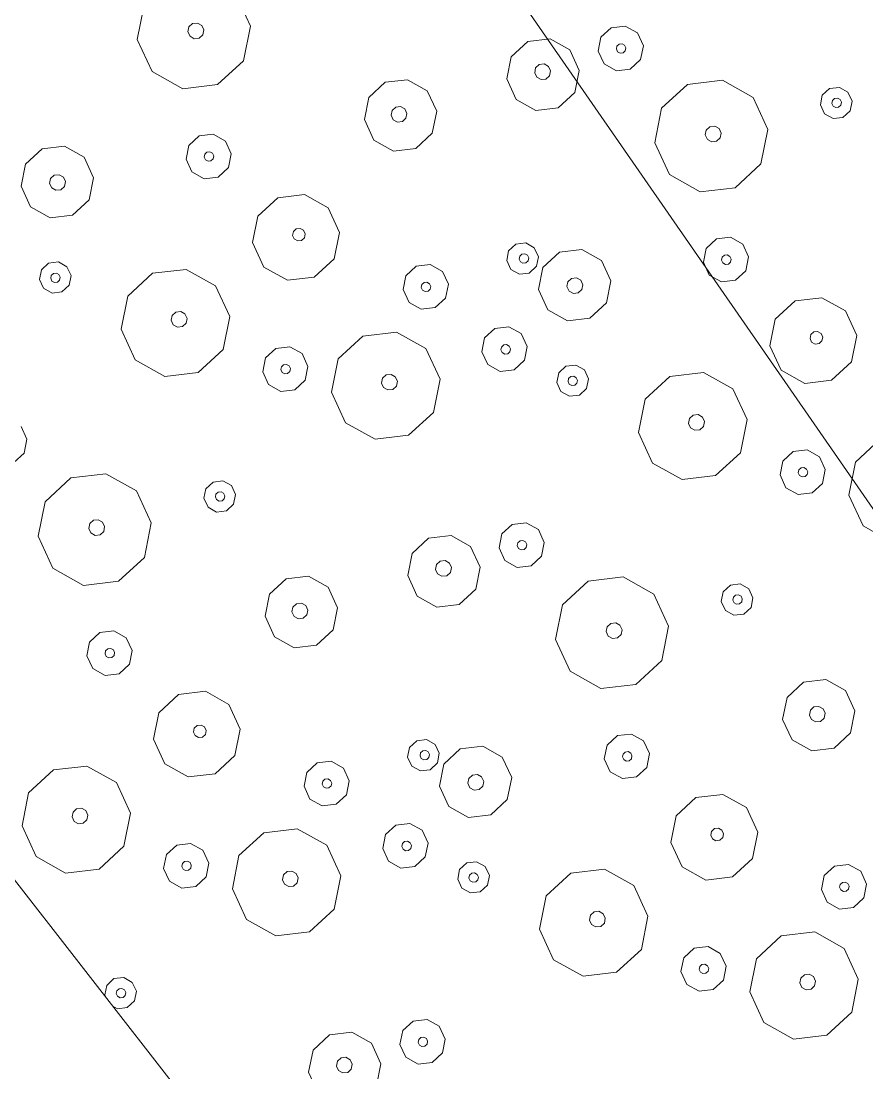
# Model space of a CAD drawing. Header units: metres. Extents: x -2858 to 512, y -1995 to 1252.
# Drawn here: x -484.303 to -481.33, y -126.792 to -123.094 of the extents above; entities that cross this region are included whole.
import ezdxf

# ---------------------------------------------------------------- set-up
doc = ezdxf.new("R2010")
doc.units = ezdxf.units.M
doc.layers.add('Calque commun', color=7, linetype='Continuous')
doc.layers.add('Calque11', color=7, linetype='Continuous')

# ---------------------------------------------------------------- blocks, each defined once
blk = doc.blocks.new('geometrebondepartleger')
at = {"layer": 'Calque11', "color": 7, "linetype": 'Continuous', "lineweight": 9}
blk.add_line((150.3457, 147.4392, 79), (130.1803, 35.9078, 79), dxfattribs=at)
blk = doc.blocks.new('pattern')
at = {"layer": 'Calque commun', "color": 54, "linetype": 'Continuous', "lineweight": 9}
for p, q in [((62.8401, 52.5168), (62.9423, 52.5772)), ((62.9423, 52.5772), (63.0604, 52.5659)), ((63.0604, 52.5659), (63.1494, 52.4874)), ((62.7929, 52.408), (62.8401, 52.5168)), ((63.1494, 52.4874), (63.1752, 52.3716)), ((62.8187, 52.2922), (62.7929, 52.408)), ((62.9382, 52.3938), (62.9451, 52.4096)), ((62.9451, 52.4096), (62.96, 52.4184)), ((62.96, 52.4184), (62.9772, 52.4168)), ((62.9772, 52.4168), (62.9902, 52.4053)), ((62.9902, 52.4053), (62.9939, 52.3885)), ((62.942, 52.3769), (62.9382, 52.3938)), ((62.9549, 52.3654), (62.942, 52.3769)), ((62.9722, 52.3638), (62.9549, 52.3654)), ((62.9871, 52.3726), (62.9722, 52.3638)), ((62.9939, 52.3885), (62.9871, 52.3726)), ((63.1752, 52.3716), (63.128, 52.2627)), ((62.5717, 52.3158), (62.6142, 52.3409)), ((62.6142, 52.3409), (62.6635, 52.3362)), ((62.6635, 52.3362), (62.7005, 52.3035)), ((62.552, 52.2704), (62.5717, 52.3158)), ((62.7005, 52.3035), (62.7113, 52.2553)), ((62.9077, 52.2136), (62.8187, 52.2922)), ((62.5627, 52.2222), (62.552, 52.2704)), ((62.6142, 52.2653), (62.6183, 52.2748)), ((62.6164, 52.2552), (62.6142, 52.2653)), ((62.6242, 52.2483), (62.6164, 52.2552)), ((62.6183, 52.2748), (62.6273, 52.2801)), ((62.6273, 52.2801), (62.6376, 52.2791)), ((62.6376, 52.2791), (62.6454, 52.2723)), ((62.6476, 52.2621), (62.6435, 52.2526)), ((62.6454, 52.2723), (62.6476, 52.2621)), ((62.7113, 52.2553), (62.6916, 52.2099)), ((63.128, 52.2627), (63.0258, 52.2024)), ((62.5998, 52.1895), (62.5627, 52.2222)), ((62.6346, 52.2473), (62.6242, 52.2483)), ((62.6435, 52.2526), (62.6346, 52.2473)), ((62.649, 52.1848), (62.5998, 52.1895)), ((62.6916, 52.2099), (62.649, 52.1848)), ((63.0258, 52.2024), (62.9077, 52.2136)), ((63.116, 52.1408), (63.1585, 52.166)), ((63.1585, 52.166), (63.2078, 52.1613)), ((63.2078, 52.1613), (63.2448, 52.1286)), ((63.0963, 52.0955), (63.116, 52.1408)), ((63.2448, 52.1286), (63.2556, 52.0803)), ((63.1071, 52.0472), (63.0963, 52.0955)), ((63.1585, 52.0903), (63.1626, 52.0999)), ((63.1608, 52.0802), (63.1585, 52.0903)), ((63.1685, 52.0733), (63.1608, 52.0802)), ((63.1626, 52.0999), (63.1716, 52.1051)), ((63.1789, 52.0723), (63.1685, 52.0733)), ((63.1716, 52.1051), (63.1819, 52.1042)), ((63.1878, 52.0776), (63.1789, 52.0723)), ((63.1819, 52.1042), (63.1897, 52.0973)), ((63.1919, 52.0872), (63.1878, 52.0776)), ((63.1897, 52.0973), (63.1919, 52.0872)), ((63.2556, 52.0803), (63.2359, 52.0349)), ((63.1441, 52.0145), (63.1071, 52.0472)), ((63.2359, 52.0349), (63.1933, 52.0098)), ((63.1933, 52.0098), (63.1441, 52.0145)), ((62.691, 51.9088), (62.7728, 51.9571)), ((62.7728, 51.9571), (62.8673, 51.9481)), ((62.8673, 51.9481), (62.9384, 51.8853)), ((62.1454, 51.8792), (62.2135, 51.9194)), ((62.2135, 51.9194), (62.2923, 51.9119)), ((62.2923, 51.9119), (62.3516, 51.8596)), ((62.6533, 51.8217), (62.691, 51.9088)), ((62.9384, 51.8853), (62.9591, 51.7926)), ((62.1139, 51.8066), (62.1454, 51.8792)), ((62.3516, 51.8596), (62.3688, 51.7824)), ((63.1686, 51.8189), (63.2708, 51.8792)), ((63.2708, 51.8792), (63.3889, 51.868)), ((63.3889, 51.868), (63.4778, 51.7894)), ((62.2212, 51.8067), (62.2361, 51.8155)), ((62.2361, 51.8155), (62.2534, 51.8138)), ((62.2534, 51.8138), (62.2663, 51.8024)), ((62.6739, 51.7291), (62.6533, 51.8217)), ((62.7695, 51.8104), (62.775, 51.8231)), ((62.7725, 51.7969), (62.7695, 51.8104)), ((62.775, 51.8231), (62.7869, 51.8301)), ((62.7869, 51.8301), (62.8007, 51.8288)), ((62.8007, 51.8288), (62.8111, 51.8196)), ((62.8111, 51.8196), (62.8141, 51.8061)), ((63.1214, 51.71), (63.1686, 51.8189)), ((62.1311, 51.7294), (62.1139, 51.8066)), ((62.2144, 51.7908), (62.2212, 51.8067)), ((62.2181, 51.7739), (62.2144, 51.7908)), ((62.2311, 51.7624), (62.2181, 51.7739)), ((62.2701, 51.7855), (62.2632, 51.7696)), ((62.2663, 51.8024), (62.2701, 51.7855)), ((62.3688, 51.7824), (62.3373, 51.7098)), ((62.7829, 51.7877), (62.7725, 51.7969)), ((62.7967, 51.7864), (62.7829, 51.7877)), ((62.8086, 51.7934), (62.7967, 51.7864)), ((62.8141, 51.8061), (62.8086, 51.7934)), ((62.9591, 51.7926), (62.9213, 51.7055)), ((63.4778, 51.7894), (63.5036, 51.6736)), ((62.2483, 51.7608), (62.2311, 51.7624)), ((62.2632, 51.7696), (62.2483, 51.7608)), ((62.1904, 51.6771), (62.1311, 51.7294)), ((62.3373, 51.7098), (62.2692, 51.6696)), ((62.7451, 51.6663), (62.6739, 51.7291)), ((62.9213, 51.7055), (62.8396, 51.6573)), ((63.1472, 51.5942), (63.1214, 51.71)), ((63.2667, 51.6958), (63.2735, 51.7117)), ((63.2735, 51.7117), (63.2884, 51.7205)), ((63.2884, 51.7205), (63.3057, 51.7189)), ((63.3057, 51.7189), (63.3186, 51.7074)), ((63.3186, 51.7074), (63.3224, 51.6905)), ((62.2692, 51.6696), (62.1904, 51.6771)), ((62.8396, 51.6573), (62.7451, 51.6663)), ((63.2704, 51.6789), (63.2667, 51.6958)), ((63.2834, 51.6675), (63.2704, 51.6789)), ((63.3006, 51.6658), (63.2834, 51.6675)), ((63.3155, 51.6746), (63.3006, 51.6658)), ((63.3224, 51.6905), (63.3155, 51.6746)), ((63.5036, 51.6736), (63.4564, 51.5648)), ((63.2361, 51.5157), (63.1472, 51.5942)), ((63.9654, 51.576), (64.008, 51.6011)), ((64.008, 51.6011), (64.0572, 51.5964)), ((64.0572, 51.5964), (64.0943, 51.5637)), ((61.6162, 51.5822), (61.642, 51.4664)), ((63.4564, 51.5648), (63.3542, 51.5044)), ((63.9458, 51.5306), (63.9654, 51.576)), ((64.0943, 51.5637), (64.1051, 51.5155)), ((63.3542, 51.5044), (63.2361, 51.5157)), ((63.9565, 51.4824), (63.9458, 51.5306)), ((64.008, 51.5255), (64.0121, 51.535)), ((64.0102, 51.5154), (64.008, 51.5255)), ((64.018, 51.5085), (64.0102, 51.5154)), ((64.0121, 51.535), (64.021, 51.5403)), ((64.021, 51.5403), (64.0314, 51.5393)), ((64.0314, 51.5393), (64.0392, 51.5325)), ((64.0414, 51.5223), (64.0373, 51.5128)), ((64.0392, 51.5325), (64.0414, 51.5223)), ((64.1051, 51.5155), (64.0854, 51.4701)), ((63.9936, 51.4496), (63.9565, 51.4824)), ((64.0284, 51.5075), (64.018, 51.5085)), ((64.0373, 51.5128), (64.0284, 51.5075)), ((64.1805, 51.4656), (64.2486, 51.5058)), ((61.642, 51.4664), (61.5948, 51.3575)), ((62.7192, 51.3962), (62.7389, 51.4415)), ((62.7389, 51.4415), (62.7815, 51.4667)), ((62.7815, 51.4667), (62.8307, 51.462)), ((62.8307, 51.462), (62.8678, 51.4293)), ((64.0428, 51.445), (63.9936, 51.4496)), ((64.0854, 51.4701), (64.0428, 51.445)), ((64.149, 51.393), (64.1805, 51.4656)), ((62.7856, 51.4006), (62.7945, 51.4059)), ((62.7945, 51.4059), (62.8049, 51.4049)), ((62.8049, 51.4049), (62.8126, 51.398)), ((62.8678, 51.4293), (62.8785, 51.381)), ((62.73, 51.3479), (62.7192, 51.3962)), ((62.7814, 51.3911), (62.7856, 51.4006)), ((62.7837, 51.3809), (62.7814, 51.3911)), ((62.7915, 51.3741), (62.7837, 51.3809)), ((62.8018, 51.3731), (62.7915, 51.3741)), ((62.8108, 51.3783), (62.8018, 51.3731)), ((62.8149, 51.3879), (62.8108, 51.3783)), ((62.8126, 51.398), (62.8149, 51.3879)), ((62.8785, 51.381), (62.8589, 51.3356)), ((64.1662, 51.3158), (64.149, 51.393)), ((64.242, 51.3757), (64.2489, 51.3916)), ((64.2458, 51.3588), (64.242, 51.3757)), ((64.2489, 51.3916), (64.2638, 51.4004)), ((64.2638, 51.4004), (64.281, 51.3987)), ((64.281, 51.3987), (64.294, 51.3873)), ((64.2978, 51.3704), (64.2909, 51.3545)), ((64.294, 51.3873), (64.2978, 51.3704)), ((64.4039, 51.3688), (64.3724, 51.2962)), ((61.5948, 51.3575), (61.4926, 51.2972)), ((62.0744, 51.3149), (62.0882, 51.3467)), ((62.0882, 51.3467), (62.118, 51.3643)), ((62.118, 51.3643), (62.1524, 51.361)), ((62.1524, 51.361), (62.1784, 51.3381)), ((62.1784, 51.3381), (62.1859, 51.3043)), ((62.7671, 51.3152), (62.73, 51.3479)), ((62.8589, 51.3356), (62.8163, 51.3105)), ((64.2588, 51.3473), (64.2458, 51.3588)), ((64.276, 51.3457), (64.2588, 51.3473)), ((64.2909, 51.3545), (64.276, 51.3457)), ((61.4926, 51.2972), (61.3745, 51.3084)), ((62.0819, 51.2812), (62.0744, 51.3149)), ((62.1122, 51.3121), (62.1163, 51.3216)), ((62.1144, 51.302), (62.1122, 51.3121)), ((62.1222, 51.2951), (62.1144, 51.302)), ((62.1163, 51.3216), (62.1253, 51.3269)), ((62.1326, 51.2941), (62.1222, 51.2951)), ((62.1253, 51.3269), (62.1356, 51.3259)), ((62.1415, 51.2994), (62.1326, 51.2941)), ((62.1356, 51.3259), (62.1434, 51.319)), ((62.1456, 51.3089), (62.1415, 51.2994)), ((62.1434, 51.319), (62.1456, 51.3089)), ((62.1859, 51.3043), (62.1721, 51.2726)), ((62.8163, 51.3105), (62.7671, 51.3152)), ((63.4195, 51.2762), (63.4332, 51.308)), ((63.4332, 51.308), (63.463, 51.3256)), ((63.463, 51.3256), (63.4975, 51.3223)), ((63.4975, 51.3223), (63.5234, 51.2994)), ((63.5234, 51.2994), (63.531, 51.2656)), ((64.2255, 51.2635), (64.1662, 51.3158)), ((64.3724, 51.2962), (64.3043, 51.256)), ((61.5828, 51.2356), (61.6254, 51.2608)), ((61.6254, 51.2608), (61.6746, 51.2561)), ((61.6746, 51.2561), (61.7117, 51.2234)), ((62.1079, 51.2583), (62.0819, 51.2812)), ((62.1423, 51.255), (62.1079, 51.2583)), ((62.1721, 51.2726), (62.1423, 51.255)), ((63.427, 51.2424), (63.4195, 51.2762)), ((63.4589, 51.2735), (63.463, 51.283)), ((63.4612, 51.2633), (63.4589, 51.2735)), ((63.4689, 51.2565), (63.4612, 51.2633)), ((63.463, 51.283), (63.472, 51.2883)), ((63.4793, 51.2555), (63.4689, 51.2565)), ((63.472, 51.2883), (63.4823, 51.2873)), ((63.4882, 51.2607), (63.4793, 51.2555)), ((63.4823, 51.2873), (63.4901, 51.2804)), ((63.4924, 51.2703), (63.4882, 51.2607)), ((63.4901, 51.2804), (63.4924, 51.2703)), ((63.531, 51.2656), (63.5172, 51.2338)), ((64.3043, 51.256), (64.2255, 51.2635)), ((61.5631, 51.1903), (61.5828, 51.2356)), ((61.7117, 51.2234), (61.7224, 51.1751)), ((62.3599, 51.1924), (62.4663, 51.2552)), ((62.4663, 51.2552), (62.5894, 51.2435)), ((62.5894, 51.2435), (62.682, 51.1617)), ((63.4529, 51.2195), (63.427, 51.2424)), ((63.4874, 51.2162), (63.4529, 51.2195)), ((63.5172, 51.2338), (63.4874, 51.2162)), ((61.5739, 51.142), (61.5631, 51.1903)), ((61.6253, 51.1852), (61.6295, 51.1947)), ((61.6276, 51.175), (61.6253, 51.1852)), ((61.6295, 51.1947), (61.6384, 51.2)), ((61.6384, 51.2), (61.6487, 51.199)), ((61.6487, 51.199), (61.6565, 51.1921)), ((61.6588, 51.182), (61.6546, 51.1724)), ((61.6565, 51.1921), (61.6588, 51.182)), ((62.3107, 51.0789), (62.3599, 51.1924)), ((61.6354, 51.1681), (61.6276, 51.175)), ((61.6457, 51.1672), (61.6354, 51.1681)), ((61.6546, 51.1724), (61.6457, 51.1672)), ((61.7224, 51.1751), (61.7027, 51.1297)), ((62.682, 51.1617), (62.7089, 51.041)), ((63.1245, 51.1369), (63.1926, 51.1771)), ((63.1926, 51.1771), (63.2714, 51.1696)), ((63.2714, 51.1696), (63.3307, 51.1173)), ((61.6109, 51.1093), (61.5739, 51.142)), ((61.6602, 51.1046), (61.6109, 51.1093)), ((61.7027, 51.1297), (61.6602, 51.1046)), ((63.093, 51.0643), (63.1245, 51.1369)), ((63.3307, 51.1173), (63.3479, 51.0401)), ((62.3376, 50.9583), (62.3107, 51.0789)), ((62.4719, 51.0632), (62.4788, 51.0791)), ((62.4788, 51.0791), (62.4937, 51.0879)), ((62.4937, 51.0879), (62.5109, 51.0863)), ((62.5109, 51.0863), (62.5239, 51.0748)), ((62.5239, 51.0748), (62.5277, 51.0579)), ((63.1933, 51.0567), (63.2002, 51.0725)), ((63.2002, 51.0725), (63.2151, 51.0813)), ((63.2151, 51.0813), (63.2323, 51.0797)), ((63.2323, 51.0797), (63.2453, 51.0682)), ((63.4726, 51.0259), (63.4922, 51.0713)), ((63.4922, 51.0713), (63.5348, 51.0964)), ((63.5348, 51.0964), (63.584, 51.0917)), ((63.584, 51.0917), (63.6211, 51.059)), ((61.1579, 51.0036), (61.2396, 51.0519)), ((61.2396, 51.0519), (61.3341, 51.0429)), ((61.3341, 51.0429), (61.4053, 50.9801)), ((62.4757, 51.0463), (62.4719, 51.0632)), ((62.4887, 51.0349), (62.4757, 51.0463)), ((62.5059, 51.0332), (62.4887, 51.0349)), ((62.5208, 51.042), (62.5059, 51.0332)), ((62.5277, 51.0579), (62.5208, 51.042)), ((62.7089, 51.041), (62.6597, 50.9276)), ((63.1102, 50.9871), (63.093, 51.0643)), ((63.197, 51.0398), (63.1933, 51.0567)), ((63.21, 51.0283), (63.197, 51.0398)), ((63.2421, 51.0355), (63.2272, 51.0267)), ((63.249, 51.0513), (63.2421, 51.0355)), ((63.2453, 51.0682), (63.249, 51.0513)), ((63.3479, 51.0401), (63.3164, 50.9675)), ((63.5376, 51.0333), (63.5465, 51.0385)), ((63.5465, 51.0385), (63.5569, 51.0375)), ((63.5569, 51.0375), (63.5647, 51.0307)), ((63.6211, 51.059), (63.6318, 51.0107)), ((61.1201, 50.9165), (61.1579, 51.0036)), ((63.2272, 51.0267), (63.21, 51.0283)), ((63.4833, 50.9777), (63.4726, 51.0259)), ((63.5335, 51.0237), (63.5376, 51.0333)), ((63.5357, 51.0136), (63.5335, 51.0237)), ((63.5435, 51.0067), (63.5357, 51.0136)), ((63.5538, 51.0057), (63.5435, 51.0067)), ((63.5628, 51.011), (63.5538, 51.0057)), ((63.5669, 51.0205), (63.5628, 51.011)), ((63.5647, 51.0307), (63.5669, 51.0205)), ((63.6318, 51.0107), (63.6122, 50.9654)), ((61.4053, 50.9801), (61.4259, 50.8874)), ((61.6354, 50.9137), (61.7376, 50.974)), ((61.7376, 50.974), (61.8557, 50.9628)), ((61.8557, 50.9628), (61.9447, 50.8842)), ((63.1695, 50.9348), (63.1102, 50.9871)), ((63.3164, 50.9675), (63.2483, 50.9273)), ((63.5204, 50.9449), (63.4833, 50.9777)), ((63.6122, 50.9654), (63.5696, 50.9402)), ((63.7826, 50.9205), (63.8848, 50.9808)), ((63.8848, 50.9808), (64.0029, 50.9696)), ((64.0029, 50.9696), (64.0919, 50.891)), ((61.2418, 50.9179), (61.2538, 50.9249)), ((61.2538, 50.9249), (61.2675, 50.9236)), ((61.2675, 50.9236), (61.2779, 50.9144)), ((62.4302, 50.8765), (62.3376, 50.9583)), ((62.6597, 50.9276), (62.5533, 50.8648)), ((63.2483, 50.9273), (63.1695, 50.9348)), ((63.5696, 50.9402), (63.5204, 50.9449)), ((61.1407, 50.8239), (61.1201, 50.9165)), ((61.2363, 50.9052), (61.2418, 50.9179)), ((61.2393, 50.8917), (61.2363, 50.9052)), ((61.2497, 50.8825), (61.2393, 50.8917)), ((61.2754, 50.8882), (61.2635, 50.8812)), ((61.2809, 50.9009), (61.2754, 50.8882)), ((61.2779, 50.9144), (61.2809, 50.9009)), ((61.4259, 50.8874), (61.3881, 50.8003)), ((61.5882, 50.8048), (61.6354, 50.9137)), ((63.2171, 50.8587), (63.2308, 50.8904)), ((63.2308, 50.8904), (63.2606, 50.908)), ((63.2606, 50.908), (63.2951, 50.9048)), ((63.2951, 50.9048), (63.321, 50.8819)), ((63.7354, 50.8116), (63.7826, 50.9205)), ((64.0919, 50.891), (64.1177, 50.7752)), ((61.2635, 50.8812), (61.2497, 50.8825)), ((61.9447, 50.8842), (61.9705, 50.7684)), ((62.5533, 50.8648), (62.4302, 50.8765)), ((63.2246, 50.8249), (63.2171, 50.8587)), ((63.2527, 50.8583), (63.2568, 50.8678)), ((63.255, 50.8482), (63.2527, 50.8583)), ((63.2568, 50.8678), (63.2658, 50.8731)), ((63.2658, 50.8731), (63.2761, 50.8721)), ((63.2761, 50.8721), (63.2839, 50.8653)), ((63.2862, 50.8551), (63.282, 50.8456)), ((63.2839, 50.8653), (63.2862, 50.8551)), ((63.321, 50.8819), (63.3286, 50.8481)), ((61.2119, 50.7611), (61.1407, 50.8239)), ((61.7404, 50.8065), (61.7553, 50.8153)), ((61.7553, 50.8153), (61.7725, 50.8137)), ((61.7725, 50.8137), (61.7855, 50.8022)), ((63.2505, 50.802), (63.2246, 50.8249)), ((63.2628, 50.8413), (63.255, 50.8482)), ((63.2731, 50.8403), (63.2628, 50.8413)), ((63.282, 50.8456), (63.2731, 50.8403)), ((63.3148, 50.8163), (63.285, 50.7987)), ((63.3286, 50.8481), (63.3148, 50.8163)), ((63.7612, 50.6958), (63.7354, 50.8116)), ((63.8807, 50.7974), (63.8876, 50.8133)), ((63.8876, 50.8133), (63.9025, 50.8221)), ((63.9025, 50.8221), (63.9197, 50.8204)), ((63.9197, 50.8204), (63.9327, 50.809)), ((61.3881, 50.8003), (61.3064, 50.7521)), ((61.614, 50.689), (61.5882, 50.8048)), ((61.7335, 50.7906), (61.7404, 50.8065)), ((61.7372, 50.7737), (61.7335, 50.7906)), ((61.7892, 50.7853), (61.7823, 50.7694)), ((61.7855, 50.8022), (61.7892, 50.7853)), ((63.285, 50.7987), (63.2505, 50.802)), ((63.8845, 50.7805), (63.8807, 50.7974)), ((63.8974, 50.7691), (63.8845, 50.7805)), ((63.9296, 50.7762), (63.9147, 50.7674)), ((63.9364, 50.7921), (63.9296, 50.7762)), ((63.9327, 50.809), (63.9364, 50.7921)), ((64.1177, 50.7752), (64.0705, 50.6663)), ((61.3064, 50.7521), (61.2119, 50.7611)), ((61.7502, 50.7623), (61.7372, 50.7737)), ((61.7674, 50.7606), (61.7502, 50.7623)), ((61.7823, 50.7694), (61.7674, 50.7606)), ((61.9705, 50.7684), (61.9233, 50.6596)), ((63.5142, 50.7194), (63.5567, 50.7446)), ((63.5567, 50.7446), (63.6059, 50.7399)), ((63.6059, 50.7399), (63.643, 50.7072)), ((63.9147, 50.7674), (63.8974, 50.7691)), ((63.4945, 50.6741), (63.5142, 50.7194)), ((63.643, 50.7072), (63.6538, 50.6589)), ((61.7029, 50.6105), (61.614, 50.689)), ((62.4126, 50.6254), (62.4323, 50.6708)), ((62.4323, 50.6708), (62.4748, 50.6959)), ((62.4748, 50.6959), (62.5241, 50.6912)), ((62.5241, 50.6912), (62.5611, 50.6585)), ((63.5052, 50.6258), (63.4945, 50.6741)), ((63.5567, 50.669), (63.5608, 50.6785)), ((63.5589, 50.6588), (63.5567, 50.669)), ((63.5608, 50.6785), (63.5698, 50.6838)), ((63.5698, 50.6838), (63.5801, 50.6828)), ((63.5801, 50.6828), (63.5879, 50.6759)), ((63.5901, 50.6658), (63.586, 50.6562)), ((63.5879, 50.6759), (63.5901, 50.6658)), ((63.8502, 50.6173), (63.7612, 50.6958)), ((64.0705, 50.6663), (63.9683, 50.606)), ((64.5638, 50.6555), (64.5937, 50.6731)), ((64.5937, 50.6731), (64.6281, 50.6698)), ((64.6281, 50.6698), (64.6541, 50.6469)), ((61.9233, 50.6596), (61.8211, 50.5992)), ((62.4748, 50.6203), (62.4789, 50.6298)), ((62.4789, 50.6298), (62.4879, 50.6351)), ((62.4879, 50.6351), (62.4982, 50.6341)), ((62.4982, 50.6341), (62.506, 50.6273)), ((62.506, 50.6273), (62.5082, 50.6171)), ((62.5611, 50.6585), (62.5719, 50.6103)), ((63.5667, 50.6519), (63.5589, 50.6588)), ((63.5771, 50.651), (63.5667, 50.6519)), ((63.586, 50.6562), (63.5771, 50.651)), ((63.6538, 50.6589), (63.6341, 50.6135)), ((64.5501, 50.6238), (64.5638, 50.6555)), ((64.5879, 50.6209), (64.592, 50.6305)), ((64.592, 50.6305), (64.6009, 50.6357)), ((64.6009, 50.6357), (64.6113, 50.6348)), ((64.6113, 50.6348), (64.619, 50.6279)), ((64.619, 50.6279), (64.6213, 50.6177)), ((64.6541, 50.6469), (64.6582, 50.6284)), ((61.8211, 50.5992), (61.7029, 50.6105)), ((62.4234, 50.5772), (62.4126, 50.6254)), ((62.4771, 50.6102), (62.4748, 50.6203)), ((62.4848, 50.6033), (62.4771, 50.6102)), ((62.4952, 50.6023), (62.4848, 50.6033)), ((62.5041, 50.6076), (62.4952, 50.6023)), ((62.5082, 50.6171), (62.5041, 50.6076)), ((62.5719, 50.6103), (62.5522, 50.5649)), ((62.6473, 50.5604), (62.7154, 50.6006)), ((62.7154, 50.6006), (62.7942, 50.5931)), ((62.7942, 50.5931), (62.8535, 50.5408)), ((63.5423, 50.5931), (63.5052, 50.6258)), ((63.5915, 50.5884), (63.5423, 50.5931)), ((63.6341, 50.6135), (63.5915, 50.5884)), ((63.9683, 50.606), (63.8502, 50.6173)), ((64.5576, 50.59), (64.5501, 50.6238)), ((64.5835, 50.5671), (64.5576, 50.59)), ((64.5901, 50.6108), (64.5879, 50.6209)), ((64.5979, 50.6039), (64.5901, 50.6108)), ((64.6082, 50.6029), (64.5979, 50.6039)), ((64.6172, 50.6082), (64.6082, 50.6029)), ((64.6213, 50.6177), (64.6172, 50.6082)), ((61.2057, 50.5363), (61.2483, 50.5615)), ((61.2483, 50.5615), (61.2975, 50.5568)), ((61.2975, 50.5568), (61.3346, 50.5241)), ((62.4604, 50.5444), (62.4234, 50.5772)), ((62.5522, 50.5649), (62.5096, 50.5398)), ((62.6159, 50.4879), (62.6473, 50.5604)), ((64.0585, 50.5445), (64.101, 50.5696)), ((64.101, 50.5696), (64.1503, 50.5649)), ((64.1503, 50.5649), (64.1873, 50.5322)), ((64.618, 50.5638), (64.5835, 50.5671)), ((64.6478, 50.5814), (64.618, 50.5638)), ((64.6511, 50.5889), (64.6478, 50.5814)), ((61.1861, 50.491), (61.2057, 50.5363)), ((61.3346, 50.5241), (61.3454, 50.4758)), ((62.5096, 50.5398), (62.4604, 50.5444)), ((62.8535, 50.5408), (62.8707, 50.4636)), ((64.0388, 50.4991), (64.0585, 50.5445)), ((64.1873, 50.5322), (64.1981, 50.4839)), ((61.1968, 50.4427), (61.1861, 50.491)), ((61.2483, 50.4859), (61.2524, 50.4954)), ((61.2505, 50.4757), (61.2483, 50.4859)), ((61.2524, 50.4954), (61.2613, 50.5007)), ((61.2613, 50.5007), (61.2717, 50.4997)), ((61.2717, 50.4997), (61.2795, 50.4928)), ((61.2817, 50.4827), (61.2776, 50.4731)), ((61.2795, 50.4928), (61.2817, 50.4827)), ((62.6331, 50.4106), (62.6159, 50.4879)), ((62.7088, 50.4705), (62.7157, 50.4864)), ((62.7157, 50.4864), (62.7306, 50.4952)), ((62.7306, 50.4952), (62.7479, 50.4935)), ((62.7479, 50.4935), (62.7608, 50.4821)), ((62.7608, 50.4821), (62.7646, 50.4652)), ((64.0496, 50.4508), (64.0388, 50.4991)), ((64.101, 50.494), (64.1051, 50.5035)), ((64.1033, 50.4839), (64.101, 50.494)), ((64.111, 50.477), (64.1033, 50.4839)), ((64.1051, 50.5035), (64.1141, 50.5088)), ((64.1141, 50.5088), (64.1244, 50.5078)), ((64.1303, 50.4813), (64.1214, 50.476)), ((64.1244, 50.5078), (64.1322, 50.5009)), ((64.1344, 50.4908), (64.1303, 50.4813)), ((64.1322, 50.5009), (64.1344, 50.4908)), ((64.1981, 50.4839), (64.1784, 50.4386)), ((60.555, 50.4415), (60.5848, 50.4591)), ((60.5848, 50.4591), (60.6193, 50.4558)), ((60.6193, 50.4558), (60.6452, 50.4329)), ((61.2339, 50.41), (61.1968, 50.4427)), ((61.2583, 50.4689), (61.2505, 50.4757)), ((61.2686, 50.4679), (61.2583, 50.4689)), ((61.2776, 50.4731), (61.2686, 50.4679)), ((61.3454, 50.4758), (61.3257, 50.4304)), ((62.7126, 50.4536), (62.7088, 50.4705)), ((62.7256, 50.4421), (62.7126, 50.4536)), ((62.7428, 50.4405), (62.7256, 50.4421)), ((62.7577, 50.4493), (62.7428, 50.4405)), ((62.7646, 50.4652), (62.7577, 50.4493)), ((62.8707, 50.4636), (62.8392, 50.391)), ((64.0866, 50.4181), (64.0496, 50.4508)), ((64.1214, 50.476), (64.111, 50.477)), ((60.5412, 50.4098), (60.555, 50.4415)), ((60.5488, 50.376), (60.5412, 50.4098)), ((60.579, 50.4069), (60.5831, 50.4164)), ((60.5813, 50.3968), (60.579, 50.4069)), ((60.5831, 50.4164), (60.5921, 50.4217)), ((60.5921, 50.4217), (60.6024, 50.4207)), ((60.6024, 50.4207), (60.6102, 50.4138)), ((60.6102, 50.4138), (60.6125, 50.4037)), ((60.6452, 50.4329), (60.6527, 50.3991)), ((61.2831, 50.4053), (61.2339, 50.41)), ((61.3257, 50.4304), (61.2831, 50.4053)), ((61.9001, 50.4028), (61.9299, 50.4204)), ((61.9299, 50.4204), (61.9643, 50.4171)), ((61.9643, 50.4171), (61.9903, 50.3942)), ((62.6924, 50.3583), (62.6331, 50.4106)), ((64.1358, 50.4134), (64.0866, 50.4181)), ((64.1784, 50.4386), (64.1358, 50.4134)), ((60.5747, 50.3531), (60.5488, 50.376)), ((60.589, 50.3899), (60.5813, 50.3968)), ((60.5994, 50.3889), (60.589, 50.3899)), ((60.6083, 50.3942), (60.5994, 50.3889)), ((60.6125, 50.4037), (60.6083, 50.3942)), ((60.6527, 50.3991), (60.639, 50.3674)), ((61.8863, 50.371), (61.9001, 50.4028)), ((61.8938, 50.3372), (61.8863, 50.371)), ((61.9257, 50.3683), (61.9299, 50.3778)), ((61.928, 50.3581), (61.9257, 50.3683)), ((61.9299, 50.3778), (61.9388, 50.3831)), ((61.9388, 50.3831), (61.9491, 50.3821)), ((61.9491, 50.3821), (61.9569, 50.3752)), ((61.9569, 50.3752), (61.9592, 50.3651)), ((61.9903, 50.3942), (61.9978, 50.3604)), ((62.8392, 50.391), (62.7711, 50.3508)), ((60.6092, 50.3498), (60.5747, 50.3531)), ((60.639, 50.3674), (60.6092, 50.3498)), ((60.8267, 50.2872), (60.9331, 50.35)), ((60.9331, 50.35), (61.0562, 50.3383)), ((61.0562, 50.3383), (61.1489, 50.2565)), ((61.9198, 50.3143), (61.8938, 50.3372)), ((61.9358, 50.3513), (61.928, 50.3581)), ((61.9461, 50.3503), (61.9358, 50.3513)), ((61.9551, 50.3556), (61.9461, 50.3503)), ((61.9592, 50.3651), (61.9551, 50.3556)), ((61.9978, 50.3604), (61.984, 50.3286)), ((62.7711, 50.3508), (62.6924, 50.3583)), ((63.6335, 50.3125), (63.7153, 50.3607)), ((63.7153, 50.3607), (63.8098, 50.3517)), ((63.8098, 50.3517), (63.8809, 50.2889)), ((61.9542, 50.311), (61.9198, 50.3143)), ((61.984, 50.3286), (61.9542, 50.311)), ((63.0879, 50.2829), (63.156, 50.3231)), ((63.156, 50.3231), (63.2348, 50.3156)), ((63.2348, 50.3156), (63.2941, 50.2632)), ((63.5958, 50.2254), (63.6335, 50.3125)), ((60.7775, 50.1738), (60.8267, 50.2872)), ((61.5913, 50.2317), (61.6595, 50.2719)), ((61.6595, 50.2719), (61.7382, 50.2644)), ((61.7382, 50.2644), (61.7975, 50.2121)), ((63.0564, 50.2103), (63.0879, 50.2829)), ((63.2941, 50.2632), (63.3113, 50.186)), ((63.8809, 50.2889), (63.9016, 50.1963)), ((64.1111, 50.2225), (64.2133, 50.2829)), ((64.2133, 50.2829), (64.3314, 50.2716)), ((64.3314, 50.2716), (64.4203, 50.1931)), ((61.1489, 50.2565), (61.1757, 50.1358)), ((61.5599, 50.1591), (61.5913, 50.2317)), ((63.6164, 50.1327), (63.5958, 50.2254)), ((63.712, 50.214), (63.7175, 50.2267)), ((63.7175, 50.2267), (63.7294, 50.2338)), ((63.7294, 50.2338), (63.7432, 50.2324)), ((63.7432, 50.2324), (63.7536, 50.2233)), ((63.7536, 50.2233), (63.7566, 50.2098)), ((64.0639, 50.1137), (64.1111, 50.2225)), ((61.7975, 50.2121), (61.8147, 50.1349)), ((61.9591, 50.1661), (62.0016, 50.1912)), ((62.0016, 50.1912), (62.0508, 50.1865)), ((62.0508, 50.1865), (62.0879, 50.1538)), ((63.0736, 50.1331), (63.0564, 50.2103)), ((63.1569, 50.1944), (63.1637, 50.2103)), ((63.1606, 50.1775), (63.1569, 50.1944)), ((63.1637, 50.2103), (63.1786, 50.2191)), ((63.1786, 50.2191), (63.1959, 50.2175)), ((63.1959, 50.2175), (63.2088, 50.206)), ((63.2126, 50.1891), (63.2057, 50.1732)), ((63.2088, 50.206), (63.2126, 50.1891)), ((63.3113, 50.186), (63.2798, 50.1134)), ((63.715, 50.2005), (63.712, 50.214)), ((63.7254, 50.1913), (63.715, 50.2005)), ((63.7392, 50.19), (63.7254, 50.1913)), ((63.7511, 50.1971), (63.7392, 50.19)), ((63.7566, 50.2098), (63.7511, 50.1971)), ((63.9016, 50.1963), (63.8638, 50.1092)), ((64.4203, 50.1931), (64.4461, 50.0773)), ((60.8044, 50.0531), (60.7775, 50.1738)), ((60.9387, 50.158), (60.9456, 50.1739)), ((60.9425, 50.1411), (60.9387, 50.158)), ((60.9456, 50.1739), (60.9605, 50.1827)), ((60.9605, 50.1827), (60.9778, 50.1811)), ((60.9778, 50.1811), (60.9907, 50.1696)), ((60.9945, 50.1527), (60.9876, 50.1368)), ((60.9907, 50.1696), (60.9945, 50.1527)), ((61.5771, 50.0819), (61.5599, 50.1591)), ((61.6601, 50.1515), (61.667, 50.1673)), ((61.6639, 50.1346), (61.6601, 50.1515)), ((61.667, 50.1673), (61.6819, 50.1761)), ((61.6819, 50.1761), (61.6991, 50.1745)), ((61.6991, 50.1745), (61.7121, 50.163)), ((61.7158, 50.1462), (61.709, 50.1303)), ((61.7121, 50.163), (61.7158, 50.1462)), ((61.9394, 50.1207), (61.9591, 50.1661)), ((62.0879, 50.1538), (62.0987, 50.1056)), ((63.1736, 50.1661), (63.1606, 50.1775)), ((63.1908, 50.1644), (63.1736, 50.1661)), ((63.2057, 50.1732), (63.1908, 50.1644)), ((60.9555, 50.1297), (60.9425, 50.1411)), ((60.9727, 50.128), (60.9555, 50.1297)), ((60.9876, 50.1368), (60.9727, 50.128)), ((61.1757, 50.1358), (61.1266, 50.0224)), ((61.6768, 50.1231), (61.6639, 50.1346)), ((61.6941, 50.1215), (61.6768, 50.1231)), ((61.709, 50.1303), (61.6941, 50.1215)), ((61.8147, 50.1349), (61.7832, 50.0623)), ((61.9501, 50.0725), (61.9394, 50.1207)), ((62.0003, 50.1185), (62.0044, 50.1281)), ((62.0025, 50.1084), (62.0003, 50.1185)), ((62.0044, 50.1281), (62.0134, 50.1333)), ((62.0134, 50.1333), (62.0237, 50.1323)), ((62.0237, 50.1323), (62.0315, 50.1255)), ((62.0337, 50.1153), (62.0296, 50.1058)), ((62.0315, 50.1255), (62.0337, 50.1153)), ((63.1329, 50.0807), (63.0736, 50.1331)), ((63.2798, 50.1134), (63.2117, 50.0732)), ((63.6876, 50.0699), (63.6164, 50.1327)), ((63.8638, 50.1092), (63.7821, 50.0609)), ((64.0897, 49.9979), (64.0639, 50.1137)), ((64.2092, 50.0995), (64.216, 50.1153)), ((64.216, 50.1153), (64.2309, 50.1241)), ((64.2309, 50.1241), (64.2482, 50.1225)), ((64.2482, 50.1225), (64.2611, 50.111)), ((64.2611, 50.111), (64.2649, 50.0942)), ((61.6364, 50.0296), (61.5771, 50.0819)), ((61.9872, 50.0397), (61.9501, 50.0725)), ((62.0103, 50.1015), (62.0025, 50.1084)), ((62.0207, 50.1005), (62.0103, 50.1015)), ((62.0296, 50.1058), (62.0207, 50.1005)), ((62.0987, 50.1056), (62.079, 50.0602)), ((62.2494, 50.0153), (62.3516, 50.0756)), ((62.3516, 50.0756), (62.4698, 50.0644)), ((63.2117, 50.0732), (63.1329, 50.0807)), ((64.2129, 50.0826), (64.2092, 50.0995)), ((64.2259, 50.0711), (64.2129, 50.0826)), ((64.258, 50.0783), (64.2431, 50.0695)), ((64.2649, 50.0942), (64.258, 50.0783)), ((64.4461, 50.0773), (64.3989, 49.9684)), ((60.8971, 49.9713), (60.8044, 50.0531)), ((61.7832, 50.0623), (61.7151, 50.0221)), ((62.0364, 50.035), (61.9872, 50.0397)), ((62.079, 50.0602), (62.0364, 50.035)), ((62.4698, 50.0644), (62.5587, 49.9858)), ((63.7821, 50.0609), (63.6876, 50.0699)), ((64.2431, 50.0695), (64.2259, 50.0711)), ((61.1266, 50.0224), (61.0201, 49.9596)), ((61.7151, 50.0221), (61.6364, 50.0296)), ((61.6977, 49.9853), (61.7275, 50.0028)), ((61.7275, 50.0028), (61.7619, 49.9996)), ((61.7619, 49.9996), (61.7879, 49.9767)), ((62.2022, 49.9064), (62.2494, 50.0153)), ((61.0201, 49.9596), (60.8971, 49.9713)), ((61.6839, 49.9535), (61.6977, 49.9853)), ((61.7195, 49.9531), (61.7237, 49.9627)), ((61.7237, 49.9627), (61.7326, 49.9679)), ((61.7326, 49.9679), (61.743, 49.9669)), ((61.743, 49.9669), (61.7507, 49.9601)), ((61.7879, 49.9767), (61.7954, 49.9429)), ((62.5587, 49.9858), (62.5845, 49.87)), ((64.1786, 49.9193), (64.0897, 49.9979)), ((64.3989, 49.9684), (64.2967, 49.9081)), ((61.6914, 49.9197), (61.6839, 49.9535)), ((61.7218, 49.943), (61.7195, 49.9531)), ((61.7296, 49.9361), (61.7218, 49.943)), ((61.7399, 49.9351), (61.7296, 49.9361)), ((61.7489, 49.9404), (61.7399, 49.9351)), ((61.753, 49.9499), (61.7489, 49.9404)), ((61.7507, 49.9601), (61.753, 49.9499)), ((61.7954, 49.9429), (61.7816, 49.9111)), ((61.7174, 49.8968), (61.6914, 49.9197)), ((61.7518, 49.8935), (61.7174, 49.8968)), ((61.7816, 49.9111), (61.7518, 49.8935)), ((62.228, 49.7906), (62.2022, 49.9064)), ((62.3475, 49.8922), (62.3544, 49.9081)), ((62.3513, 49.8753), (62.3475, 49.8922)), ((62.3544, 49.9081), (62.3693, 49.9169)), ((62.3693, 49.9169), (62.3865, 49.9152)), ((62.3865, 49.9152), (62.3995, 49.9038)), ((62.3995, 49.9038), (62.4033, 49.8869)), ((64.2967, 49.9081), (64.1786, 49.9193)), ((62.3643, 49.8639), (62.3513, 49.8753)), ((62.3815, 49.8622), (62.3643, 49.8639)), ((62.3964, 49.871), (62.3815, 49.8622)), ((62.4033, 49.8869), (62.3964, 49.871)), ((62.5845, 49.87), (62.5373, 49.7611)), ((63.6814, 49.8452), (63.724, 49.8703)), ((63.724, 49.8703), (63.7732, 49.8656)), ((63.7732, 49.8656), (63.8103, 49.8329)), ((61.9613, 49.7689), (61.981, 49.8142)), ((61.981, 49.8142), (62.0236, 49.8394)), ((62.0236, 49.8394), (62.0728, 49.8347)), ((62.0728, 49.8347), (62.1098, 49.802)), ((63.6617, 49.7998), (63.6814, 49.8452)), ((63.8103, 49.8329), (63.821, 49.7846)), ((60.8991, 49.7656), (60.9417, 49.7907)), ((60.9417, 49.7907), (60.9909, 49.786)), ((60.9909, 49.786), (61.028, 49.7533)), ((62.0276, 49.7733), (62.0366, 49.7786)), ((62.0366, 49.7786), (62.0469, 49.7776)), ((62.0469, 49.7776), (62.0547, 49.7707)), ((62.1098, 49.802), (62.1206, 49.7537)), ((62.317, 49.7121), (62.228, 49.7906)), ((63.6725, 49.7516), (63.6617, 49.7998)), ((63.7239, 49.7947), (63.7281, 49.8042)), ((63.7262, 49.7846), (63.7239, 49.7947)), ((63.734, 49.7777), (63.7262, 49.7846)), ((63.7281, 49.8042), (63.737, 49.8095)), ((63.7443, 49.7767), (63.734, 49.7777)), ((63.737, 49.8095), (63.7473, 49.8085)), ((63.7533, 49.782), (63.7443, 49.7767)), ((63.7473, 49.8085), (63.7551, 49.8016)), ((63.7574, 49.7915), (63.7533, 49.782)), ((63.7551, 49.8016), (63.7574, 49.7915)), ((63.821, 49.7846), (63.8014, 49.7393)), ((60.8794, 49.7202), (60.8991, 49.7656)), ((61.028, 49.7533), (61.0387, 49.7051)), ((61.9721, 49.7206), (61.9613, 49.7689)), ((62.0235, 49.7638), (62.0276, 49.7733)), ((62.0258, 49.7536), (62.0235, 49.7638)), ((62.0335, 49.7468), (62.0258, 49.7536)), ((62.0439, 49.7458), (62.0335, 49.7468)), ((62.0528, 49.751), (62.0439, 49.7458)), ((62.057, 49.7606), (62.0528, 49.751)), ((62.0547, 49.7707), (62.057, 49.7606)), ((62.1206, 49.7537), (62.1009, 49.7083)), ((62.5373, 49.7611), (62.4351, 49.7008)), ((63.0169, 49.7186), (63.0307, 49.7503)), ((63.0307, 49.7503), (63.0605, 49.7679)), ((63.0605, 49.7679), (63.0949, 49.7646)), ((63.0949, 49.7646), (63.1209, 49.7417)), ((63.1209, 49.7417), (63.1284, 49.708)), ((63.7096, 49.7188), (63.6725, 49.7516)), ((63.8014, 49.7393), (63.7588, 49.7141)), ((60.8902, 49.672), (60.8794, 49.7202)), ((60.9416, 49.7151), (60.9458, 49.7246)), ((60.9439, 49.705), (60.9416, 49.7151)), ((60.9517, 49.6981), (60.9439, 49.705)), ((60.9458, 49.7246), (60.9547, 49.7299)), ((60.9547, 49.7299), (60.965, 49.7289)), ((60.9709, 49.7024), (60.962, 49.6971)), ((60.965, 49.7289), (60.9728, 49.7221)), ((60.9751, 49.7119), (60.9709, 49.7024)), ((60.9728, 49.7221), (60.9751, 49.7119)), ((61.0387, 49.7051), (61.019, 49.6597)), ((62.0091, 49.6879), (61.9721, 49.7206)), ((62.1009, 49.7083), (62.0583, 49.6832)), ((62.4351, 49.7008), (62.317, 49.7121)), ((63.0244, 49.6848), (63.0169, 49.7186)), ((63.0547, 49.7157), (63.0588, 49.7253)), ((63.0569, 49.7056), (63.0547, 49.7157)), ((63.0647, 49.6987), (63.0569, 49.7056)), ((63.0588, 49.7253), (63.0677, 49.7305)), ((63.0677, 49.7305), (63.0781, 49.7296)), ((63.084, 49.703), (63.0751, 49.6977)), ((63.0781, 49.7296), (63.0859, 49.7227)), ((63.0881, 49.7126), (63.084, 49.703)), ((63.0859, 49.7227), (63.0881, 49.7126)), ((63.1284, 49.708), (63.1146, 49.6762)), ((63.7588, 49.7141), (63.7096, 49.7188)), ((60.9272, 49.6392), (60.8902, 49.672)), ((60.962, 49.6971), (60.9517, 49.6981)), ((61.1142, 49.6552), (61.1823, 49.6955)), ((61.1823, 49.6955), (61.261, 49.688)), ((61.261, 49.688), (61.3203, 49.6356)), ((62.0583, 49.6832), (62.0091, 49.6879)), ((63.0504, 49.6619), (63.0244, 49.6848)), ((63.0751, 49.6977), (63.0647, 49.6987)), ((63.1146, 49.6762), (63.0848, 49.6586)), ((60.9765, 49.6346), (60.9272, 49.6392)), ((61.019, 49.6597), (60.9765, 49.6346)), ((61.0827, 49.5827), (61.1142, 49.6552)), ((61.3203, 49.6356), (61.3375, 49.5584)), ((62.5056, 49.5939), (62.5253, 49.6393)), ((62.5253, 49.6393), (62.5679, 49.6644)), ((62.5679, 49.6644), (62.6171, 49.6597)), ((62.6171, 49.6597), (62.6542, 49.627)), ((63.0848, 49.6586), (63.0504, 49.6619)), ((63.3024, 49.596), (63.4088, 49.6588)), ((63.4088, 49.6588), (63.5319, 49.6471)), ((63.5319, 49.6471), (63.6245, 49.5653)), ((62.5164, 49.5457), (62.5056, 49.5939)), ((62.5678, 49.5888), (62.572, 49.5983)), ((62.572, 49.5983), (62.5809, 49.6036)), ((62.5809, 49.6036), (62.5912, 49.6026)), ((62.5912, 49.6026), (62.599, 49.5957)), ((62.599, 49.5957), (62.6013, 49.5856)), ((62.6542, 49.627), (62.6649, 49.5787)), ((63.2532, 49.4826), (63.3024, 49.596)), ((61.0999, 49.5054), (61.0827, 49.5827)), ((61.1757, 49.5653), (61.1826, 49.5812)), ((61.1794, 49.5484), (61.1757, 49.5653)), ((61.1826, 49.5812), (61.1975, 49.59)), ((61.1975, 49.59), (61.2147, 49.5883)), ((61.2147, 49.5883), (61.2277, 49.5769)), ((61.2314, 49.56), (61.2245, 49.5441)), ((61.2277, 49.5769), (61.2314, 49.56)), ((61.3375, 49.5584), (61.3061, 49.4858)), ((62.5701, 49.5787), (62.5678, 49.5888)), ((62.5779, 49.5718), (62.5701, 49.5787)), ((62.5882, 49.5708), (62.5779, 49.5718)), ((62.5971, 49.5761), (62.5882, 49.5708)), ((62.6013, 49.5856), (62.5971, 49.5761)), ((62.6649, 49.5787), (62.6452, 49.5334)), ((63.6245, 49.5653), (63.6514, 49.4447)), ((61.1924, 49.5369), (61.1794, 49.5484)), ((61.2096, 49.5353), (61.1924, 49.5369)), ((61.2245, 49.5441), (61.2096, 49.5353)), ((62.5534, 49.5129), (62.5164, 49.5457)), ((62.6452, 49.5334), (62.6027, 49.5082)), ((61.1592, 49.4531), (61.0999, 49.5054)), ((61.3061, 49.4858), (61.2379, 49.4456)), ((62.6027, 49.5082), (62.5534, 49.5129)), ((63.2801, 49.3619), (63.2532, 49.4826)), ((63.4144, 49.4669), (63.4213, 49.4827)), ((63.4213, 49.4827), (63.4362, 49.4915)), ((63.4362, 49.4915), (63.4534, 49.4899)), ((63.4534, 49.4899), (63.4664, 49.4784)), ((61.2379, 49.4456), (61.1592, 49.4531)), ((62.1004, 49.4073), (62.1821, 49.4556)), ((62.1821, 49.4556), (62.2766, 49.4465)), ((62.2766, 49.4465), (62.3478, 49.3837)), ((63.4182, 49.45), (63.4144, 49.4669)), ((63.4312, 49.4385), (63.4182, 49.45)), ((63.4633, 49.4457), (63.4484, 49.4369)), ((63.4702, 49.4615), (63.4633, 49.4457)), ((63.4664, 49.4784), (63.4702, 49.4615)), ((63.6514, 49.4447), (63.6022, 49.3312)), ((61.5547, 49.3777), (61.6228, 49.4179)), ((61.6228, 49.4179), (61.7016, 49.4104)), ((61.7016, 49.4104), (61.7609, 49.358)), ((62.0626, 49.3202), (62.1004, 49.4073)), ((63.4484, 49.4369), (63.4312, 49.4385)), ((61.5233, 49.3051), (61.5547, 49.3777)), ((62.3478, 49.3837), (62.3684, 49.2911)), ((62.5779, 49.3174), (62.6801, 49.3777)), ((62.6801, 49.3777), (62.7982, 49.3664)), ((61.7609, 49.358), (61.7781, 49.2808)), ((62.7982, 49.3664), (62.8872, 49.2879)), ((63.3727, 49.2801), (63.2801, 49.3619)), ((61.5405, 49.2279), (61.5233, 49.3051)), ((61.6237, 49.2892), (61.6306, 49.3051)), ((61.6306, 49.3051), (61.6455, 49.3139)), ((61.6455, 49.3139), (61.6627, 49.3123)), ((61.6627, 49.3123), (61.6757, 49.3008)), ((61.6757, 49.3008), (61.6794, 49.2839)), ((62.0832, 49.2275), (62.0626, 49.3202)), ((62.1788, 49.3088), (62.1843, 49.3215)), ((62.1818, 49.2953), (62.1788, 49.3088)), ((62.1843, 49.3215), (62.1963, 49.3286)), ((62.1963, 49.3286), (62.21, 49.3272)), ((62.21, 49.3272), (62.2204, 49.3181)), ((62.2234, 49.3046), (62.2179, 49.2919)), ((62.2204, 49.3181), (62.2234, 49.3046)), ((62.5307, 49.2085), (62.5779, 49.3174)), ((63.6022, 49.3312), (63.4958, 49.2684)), ((61.6274, 49.2723), (61.6237, 49.2892)), ((61.6404, 49.2609), (61.6274, 49.2723)), ((61.6576, 49.2593), (61.6404, 49.2609)), ((61.6725, 49.268), (61.6576, 49.2593)), ((61.6794, 49.2839), (61.6725, 49.268)), ((61.7781, 49.2808), (61.7466, 49.2082)), ((62.1922, 49.2862), (62.1818, 49.2953)), ((62.206, 49.2848), (62.1922, 49.2862)), ((62.2179, 49.2919), (62.206, 49.2848)), ((62.3684, 49.2911), (62.3306, 49.204)), ((62.8872, 49.2879), (62.913, 49.1721)), ((63.4958, 49.2684), (63.3727, 49.2801)), ((61.5998, 49.1755), (61.5405, 49.2279)), ((62.1544, 49.1647), (62.0832, 49.2275)), ((61.7466, 49.2082), (61.6785, 49.168)), ((62.3306, 49.204), (62.2489, 49.1557)), ((62.5565, 49.0927), (62.5307, 49.2085)), ((62.676, 49.1943), (62.6829, 49.2102)), ((62.6797, 49.1774), (62.676, 49.1943)), ((62.6829, 49.2102), (62.6978, 49.2189)), ((62.6978, 49.2189), (62.715, 49.2173)), ((62.715, 49.2173), (62.728, 49.2059)), ((62.7317, 49.189), (62.7248, 49.1731)), ((62.728, 49.2059), (62.7317, 49.189)), ((61.6785, 49.168), (61.5998, 49.1755)), ((62.2489, 49.1557), (62.1544, 49.1647)), ((62.6927, 49.1659), (62.6797, 49.1774)), ((62.7099, 49.1643), (62.6927, 49.1659)), ((62.7248, 49.1731), (62.7099, 49.1643)), ((62.913, 49.1721), (62.8657, 49.0632)), ((62.6454, 49.0141), (62.5565, 49.0927)), ((63.3551, 49.0291), (63.3748, 49.0744)), ((63.3748, 49.0744), (63.4173, 49.0996)), ((63.4173, 49.0996), (63.4666, 49.0949)), ((62.8657, 49.0632), (62.7636, 49.0029)), ((62.7636, 49.0029), (62.6454, 49.0141)), ((62.1482, 48.94), (62.1908, 48.9651)), ((62.1908, 48.9651), (62.24, 48.9604)), ((62.1286, 48.8946), (62.1482, 48.94)), ((62.24, 48.9604), (62.2771, 48.9277)), ((62.2771, 48.9277), (62.2879, 48.8795)), ((62.1393, 48.8464), (62.1286, 48.8946)), ((62.1908, 48.8895), (62.1949, 48.899)), ((62.193, 48.8794), (62.1908, 48.8895)), ((62.1949, 48.899), (62.2038, 48.9043)), ((62.2038, 48.9043), (62.2142, 48.9033)), ((62.2142, 48.9033), (62.222, 48.8965)), ((62.222, 48.8965), (62.2242, 48.8863)), ((62.2008, 48.8725), (62.193, 48.8794)), ((62.2111, 48.8715), (62.2008, 48.8725)), ((62.2201, 48.8768), (62.2111, 48.8715)), ((62.2242, 48.8863), (62.2201, 48.8768)), ((62.2879, 48.8795), (62.2682, 48.8341)), ((62.1764, 48.8136), (62.1393, 48.8464)), ((62.2682, 48.8341), (62.2256, 48.8089)), ((62.8426, 48.8064), (62.8724, 48.824)), ((62.8724, 48.824), (62.9068, 48.8207)), ((62.9068, 48.8207), (62.9328, 48.7978)), ((62.2256, 48.8089), (62.1764, 48.8136)), ((62.8288, 48.7747), (62.8426, 48.8064)), ((62.8682, 48.7719), (62.8724, 48.7814)), ((62.8724, 48.7814), (62.8813, 48.7867)), ((62.8813, 48.7867), (62.8916, 48.7857)), ((62.8916, 48.7857), (62.8994, 48.7789)), ((62.8994, 48.7789), (62.9017, 48.7687)), ((62.9328, 48.7978), (62.9403, 48.764)), ((61.7692, 48.6908), (61.8756, 48.7536)), ((61.8756, 48.7536), (61.9987, 48.7419)), ((61.9987, 48.7419), (62.0914, 48.6601)), ((62.8363, 48.7409), (62.8288, 48.7747)), ((62.8623, 48.718), (62.8363, 48.7409)), ((62.8705, 48.7618), (62.8682, 48.7719)), ((62.8783, 48.7549), (62.8705, 48.7618)), ((62.8886, 48.7539), (62.8783, 48.7549)), ((62.8975, 48.7592), (62.8886, 48.7539)), ((62.9017, 48.7687), (62.8975, 48.7592)), ((62.9403, 48.764), (62.9265, 48.7323)), ((62.8967, 48.7147), (62.8623, 48.718)), ((62.9265, 48.7323), (62.8967, 48.7147)), ((61.72, 48.5774), (61.7692, 48.6908)), ((62.5338, 48.6354), (62.602, 48.6756)), ((62.602, 48.6756), (62.6807, 48.6681)), ((62.6807, 48.6681), (62.74, 48.6157)), ((62.0914, 48.6601), (62.1182, 48.5395)), ((62.5024, 48.5628), (62.5338, 48.6354)), ((62.74, 48.6157), (62.7572, 48.5385)), ((61.8812, 48.5617), (61.8881, 48.5775)), ((61.885, 48.5448), (61.8812, 48.5617)), ((61.8881, 48.5775), (61.903, 48.5863)), ((61.903, 48.5863), (61.9203, 48.5847)), ((61.9203, 48.5847), (61.9332, 48.5732)), ((61.937, 48.5564), (61.9301, 48.5405)), ((61.9332, 48.5732), (61.937, 48.5564)), ((62.5196, 48.4856), (62.5024, 48.5628)), ((62.6026, 48.5551), (62.6095, 48.571)), ((62.6095, 48.571), (62.6244, 48.5798)), ((62.6244, 48.5798), (62.6416, 48.5781)), ((62.6416, 48.5781), (62.6546, 48.5667)), ((62.6546, 48.5667), (62.6583, 48.5498)), ((61.898, 48.5333), (61.885, 48.5448)), ((61.9152, 48.5317), (61.898, 48.5333)), ((61.9301, 48.5405), (61.9152, 48.5317)), ((62.1182, 48.5395), (62.0691, 48.4261)), ((62.6064, 48.5382), (62.6026, 48.5551)), ((62.6193, 48.5268), (62.6064, 48.5382)), ((62.6366, 48.5251), (62.6193, 48.5268)), ((62.6515, 48.5339), (62.6366, 48.5251)), ((62.6583, 48.5498), (62.6515, 48.5339)), ((62.7572, 48.5385), (62.7257, 48.4659)), ((62.5789, 48.4332), (62.5196, 48.4856)), ((62.7257, 48.4659), (62.6576, 48.4257)), ((62.0691, 48.4261), (61.9626, 48.3632)), ((62.6576, 48.4257), (62.5789, 48.4332))]:
    blk.add_line(p, q, dxfattribs=at)
at = {"layer": 'Calque commun', "color": 7, "linetype": 'Continuous', "lineweight": 9}
mesh = blk.add_polyface(dxfattribs=at)
corners = [(70.8497, 113.5412), (53.8349, 19.1692), (74.7282, 106.3237), (76.0435, 113.5984), (74.769, 106.1763), (58.8077, 18.2701), (114.1703, 105.207), (114.1703, 98.5387)]
mesh.append_faces([[corners[k] for k in face] for face in [(3, 4, 6)]], dxfattribs={"vtx0": -1, "vtx1": -1, "color": 7})
mesh.append_faces([[corners[k] for k in face] for face in [(3, 2, 4)]], dxfattribs={"vtx0": -1, "vtx2": -1, "color": 7})
mesh.append_faces([[corners[k] for k in face] for face in [(5, 2, 1)]], dxfattribs={"vtx1": -1, "color": 7})
mesh.append_faces([[corners[k] for k in face] for face in [(0, 1, 2), (3, 0, 2)]], dxfattribs={"vtx1": -1, "vtx2": -1, "color": 7})
mesh.append_faces([[corners[k] for k in face] for face in [(4, 7, 6)]], dxfattribs={"vtx2": -1, "color": 7})

msp = doc.modelspace()

# ---------------------------------------------------------------- block references
at = {"layer": 'Calque commun', "color": 0, "linetype": 'ByBlock', "lineweight": -2, "rotation": 228.1617603435354}
for name, p in [('geometrebondepartleger', (-440.1616, 15.2632)), ('pattern', (-478.5712, -44.6144))]:
    msp.add_blockref(name, p, dxfattribs=at)

doc.saveas('drawing.dxf')
